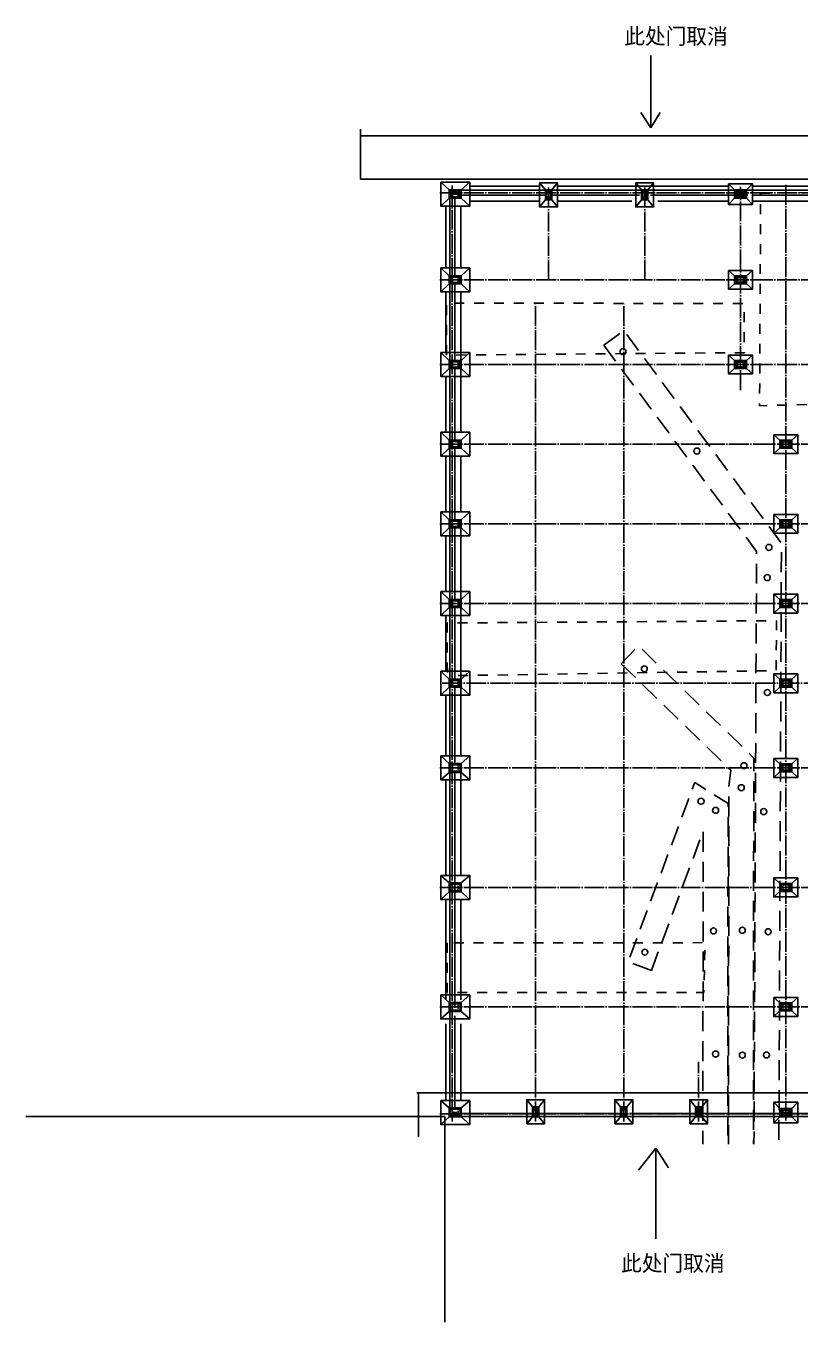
# Model space of a CAD drawing. Extents: x 69728788 to 150676229, y 15322671 to 43663798.
# Drawn here: x 75321055 to 75398821, y 21084271 to 21214413 of the extents above; entities that cross this region are included whole.
import ezdxf

# ---------------------------------------------------------------- set-up
doc = ezdxf.new("R2010")
doc.units = 0
doc.header["$LTSCALE"] = 1000
doc.header["$MEASUREMENT"] = 0
for name, pattern in [('DOTE', [2.42, 2, -0.2, 0.02, -0.2]), ('X5', [3, 2, -1]), ('X6', [2, 1, -1])]:
    doc.linetypes.add(name, pattern=pattern)
doc.layers.get('0').update_dxf_attribs({"linetype": 'CONTINUOUS'})
for name, color, linetype in [('DLSS', 4, 'CONTINUOUS'), ('DOTE', 251, 'DOTE'), ('JMD', 6, 'CONTINUOUS'), ('WALL', 4, 'CONTINUOUS'), ('基础', 2, 'CONTINUOUS'), ('基础堆坡线', 97, 'CONTINUOUS'), ('填充8#', 8, 'CONTINUOUS'), ('底图', 251, 'CONTINUOUS'), ('柱', 2, 'CONTINUOUS'), ('钢柱', 3, 'CONTINUOUS')]:
    doc.layers.add(name, color=color, linetype=linetype)

msp = doc.modelspace()

# ---------------------------------------------------------------- linework, layer by layer
at = {"color": 7}
for p, q in [((75383842.8, 21211435.1), (75383842.8, 21204181.1)), ((75383842.8, 21204181.1), (75382814.7, 21205724)), ((75383842.8, 21204181.1), (75384756.5, 21205724)), ((75384336.9, 21101733.2), (75382588.6, 21099518.7)), ((75384336.9, 21101733.2), (75384336.9, 21092635.3)), ((75384336.9, 21101733.2), (75385619, 21099751.8))]:
    msp.add_line(p, q, dxfattribs=at)
at = {"color": 1}
for p, q in [((75354671.3, 21204052.1), (75354671.3, 21199028.1)), ((75479851.3, 21203377.9), (75354671.3, 21203377.9)), ((75354671.3, 21199028.1), (75479851.3, 21199028.1)), ((75360326.8, 21107281.2), (75468512.4, 21107281.2)), ((75360489.9, 21102875.4), (75360489.9, 21107281.2)), ((75363132.1, 21104916.6), (75321054.6, 21104916.6)), ((75363132.1, 21104916.6), (75363132.1, 21084271.2))]:
    msp.add_line(p, q, dxfattribs=at)
at = {"layer": 'DLSS', "linetype": 'X6', "flags": 128}
for points, elevation in [([(75411498.6, 21176790.9), (75394751.5, 21176262.7), (75394858.1, 21197616.8), (75405546, 21197753.9)], 364.1), ([(75363286.7, 21181361.1), (75363290.9, 21186577.9), (75393191.7, 21186542.7), (75393223.4, 21181605.1), (75363286.7, 21181361.1)], -297.6), ([(75363387, 21149501.2), (75363381.9, 21154465.2), (75396464.8, 21154691.4), (75396403.9, 21149682.4), (75363688.3, 21149166)], 2904.2), ([(75363382.1, 21122348.6), (75363382.1, 21117361.7), (75389148.4, 21117361.7), (75389271.3, 21122366.5), (75363382.1, 21122348.6)], 2811.7)]:
    msp.add_lwpolyline(points, dxfattribs=dict(at, elevation=elevation))
at = {"layer": 'DOTE'}
for p, q in [((75362632.1, 21197666.6), (75472632.1, 21197666.6)), ((75363882.1, 21104416.6), (75363882.1, 21198416.6)), ((75373557.1, 21188916.6), (75373557.1, 21198416.6)), ((75383232.1, 21188916.6), (75383232.1, 21198416.6)), ((75392831.7, 21177852.6), (75392831.7, 21198249.6)), ((75397381.7, 21104499.6), (75397381.7, 21198499.6)), ((75362632.1, 21188916.6), (75472632.1, 21188916.6)), ((75372257.1, 21104416.6), (75372257.1, 21186567.3)), ((75381132.1, 21104416.6), (75381132.1, 21186556.9)), ((75362632.1, 21180416.6), (75472632.1, 21180416.6)), ((75362632.1, 21172416.6), (75472632.1, 21172416.6)), ((75362632.1, 21164416.6), (75472632.1, 21164416.6)), ((75362632.1, 21156416.6), (75472632.1, 21156416.6)), ((75362882.1, 21148416.6), (75472632.1, 21148416.6)), ((75362632.1, 21139916.6), (75472607.1, 21139916.6)), ((75362632.1, 21127916.6), (75472632.1, 21127916.6)), ((75362632.1, 21115916.6), (75472632.1, 21115916.6)), ((75388632.1, 21104416.6), (75388632.1, 21110416.6)), ((75362632.1, 21105166.6), (75472632.1, 21105166.6))]:
    msp.add_line(p, q, dxfattribs=at)
at = {"layer": 'JMD', "linetype": 'X5', "flags": 128}
for points, elevation in [([(75379103.5, 21182347.6), (75381112.1, 21183836.1), (75396947.5, 21162468.7), (75396688.6, 21102129.6)], 10297.1), ([(75379103.5, 21182347.6), (75394443.9, 21161648.1), (75394188.6, 21102140.4)], 10297.1), ([(75380843.9, 21150377.6), (75382585.8, 21152170.9), (75394184.6, 21140904.9), (75394163.3, 21137850.4), (75394128.1, 21102136.3)], 10340.2), ([(75380843.9, 21150377.6), (75391865.2, 21139672.5), (75391663.4, 21138002.1), (75391628.1, 21102138.8)], 10340.2), ([(75383882.2, 21119579.8), (75381539.2, 21120451.6), (75388232.1, 21138439.1), (75391588, 21136345.6), (75391554.3, 21102138.8)], 10375.4), ([(75383882.2, 21119579.8), (75389085.3, 21133563.2), (75389054.3, 21102141.3)], 10375.4)]:
    msp.add_lwpolyline(points, dxfattribs=dict(at, elevation=elevation))
at = {"layer": 'WALL'}
for p, q in [((75364732.1, 21197916.6), (75437132.1, 21197916.6)), ((75365632.1, 21198316.6), (75372657.1, 21198316.6)), ((75374457.1, 21198316.6), (75379282.1, 21198316.6)), ((75379282.1, 21198316.6), (75391631.7, 21198316.6)), ((75394031.7, 21198316.6), (75405631.7, 21198316.6)), ((75363232.1, 21190116.6), (75363232.1, 21196316.6)), ((75363632.1, 21105716.6), (75363632.1, 21197116.6)), ((75364132.1, 21189266.6), (75364132.1, 21197166.6)), ((75364732.1, 21190116.6), (75364732.1, 21196316.6)), ((75364782.1, 21197416.6), (75373282.1, 21197416.6)), ((75365632.1, 21196816.6), (75372657.1, 21196816.6)), ((75373832.1, 21197416.6), (75378657.1, 21197416.6)), ((75374457.1, 21196816.6), (75379282.1, 21196816.6)), ((75378657.1, 21197416.6), (75382682.1, 21197416.6)), ((75379282.1, 21196816.6), (75381932.1, 21196816.6)), ((75383782.1, 21197416.6), (75393556.7, 21197416.6)), ((75384532.1, 21196816.6), (75391631.7, 21196816.6)), ((75394031.7, 21196816.6), (75405631.7, 21196816.6)), ((75394106.7, 21197416.6), (75406256.7, 21197416.6)), ((75364132.1, 21180766.6), (75364132.1, 21188566.6)), ((75363232.1, 21181616.6), (75363232.1, 21187716.6)), ((75364732.1, 21180766.6), (75364732.1, 21187716.6)), ((75364132.1, 21172766.6), (75364132.1, 21180066.6)), ((75364732.1, 21173616.6), (75364732.1, 21180066.6)), ((75363232.1, 21173616.6), (75363232.1, 21179216.6)), ((75364132.1, 21164766.6), (75364132.1, 21172066.6)), ((75363232.1, 21165616.6), (75363232.1, 21171216.6)), ((75364732.1, 21165616.6), (75364732.1, 21171216.6)), ((75364132.1, 21156766.6), (75364132.1, 21164066.6)), ((75364732.1, 21156766.6), (75364732.1, 21164066.6)), ((75363232.1, 21157616.6), (75363232.1, 21163216.6)), ((75364132.1, 21148766.6), (75364132.1, 21156066.6)), ((75364732.1, 21148766.6), (75364732.1, 21156066.6)), ((75363232.1, 21149616.6), (75363232.1, 21155216.6)), ((75364132.1, 21140316.6), (75364132.1, 21148066.6)), ((75364732.1, 21141116.6), (75364732.1, 21148066.6)), ((75363232.1, 21141116.6), (75363232.1, 21147216.6)), ((75364132.1, 21128316.6), (75364132.1, 21139516.6)), ((75364732.1, 21129116.6), (75364732.1, 21139516.6)), ((75363232.1, 21129116.6), (75363232.1, 21138716.6)), ((75364132.1, 21115816.6), (75364132.1, 21129466.6)), ((75363232.1, 21122716.6), (75363232.1, 21126716.6)), ((75364732.1, 21122716.6), (75364732.1, 21126716.6)), ((75363232.1, 21116616.6), (75363232.1, 21122716.6)), ((75364732.1, 21116616.6), (75364732.1, 21122716.6)), ((75363232.1, 21111116.6), (75363232.1, 21114216.6)), ((75364132.1, 21110016.6), (75364132.1, 21115016.6)), ((75364732.1, 21111116.6), (75364732.1, 21114216.6)), ((75363232.1, 21106516.6), (75363232.1, 21111116.6)), ((75364732.1, 21106516.6), (75364732.1, 21111116.6)), ((75364132.1, 21105766.6), (75364132.1, 21110016.6)), ((75364732.1, 21105216.6), (75371982.1, 21105216.6)), ((75372532.1, 21105216.6), (75376557.1, 21105216.6)), ((75376557.1, 21105216.6), (75380582.1, 21105216.6)), ((75381682.1, 21105216.6), (75397056.7, 21105216.6)), ((75397606.7, 21105216.6), (75405356.7, 21105216.6)), ((75364732.1, 21104916.6), (75468962.1, 21104916.6))]:
    msp.add_line(p, q, dxfattribs=at)
at = {"layer": '基础'}
for points in [[(75362732.1, 21198716.6), (75365632.1, 21198716.6), (75365632.1, 21196316.6), (75362732.1, 21196316.6)], [(75372657.1, 21198641.6), (75374457.1, 21198641.6), (75374457.1, 21196241.6), (75372657.1, 21196241.6)], [(75382307.1, 21198641.6), (75384107.1, 21198641.6), (75384107.1, 21196241.6), (75382307.1, 21196241.6)], [(75391631.7, 21198566.6), (75394031.7, 21198566.6), (75394031.7, 21196466.6), (75391631.7, 21196466.6)], [(75362732.1, 21190116.6), (75365632.1, 21190116.6), (75365632.1, 21187716.6), (75362732.1, 21187716.6)], [(75391631.7, 21189866.6), (75394031.7, 21189866.6), (75394031.7, 21187966.6), (75391631.7, 21187966.6)], [(75362732.1, 21181616.6), (75365632.1, 21181616.6), (75365632.1, 21179216.6), (75362732.1, 21179216.6)], [(75391631.7, 21181366.6), (75394031.7, 21181366.6), (75394031.7, 21179466.6), (75391631.7, 21179466.6)], [(75362732.1, 21173616.6), (75365632.1, 21173616.6), (75365632.1, 21171216.6), (75362732.1, 21171216.6)], [(75396181.7, 21173366.6), (75398581.7, 21173366.6), (75398581.7, 21171466.6), (75396181.7, 21171466.6)], [(75362732.1, 21165616.6), (75365632.1, 21165616.6), (75365632.1, 21163216.6), (75362732.1, 21163216.6)], [(75396181.7, 21165366.6), (75398581.7, 21165366.6), (75398581.7, 21163466.6), (75396181.7, 21163466.6)], [(75362732.1, 21157616.6), (75365632.1, 21157616.6), (75365632.1, 21155216.6), (75362732.1, 21155216.6)], [(75396181.7, 21157366.6), (75398581.7, 21157366.6), (75398581.7, 21155466.6), (75396181.7, 21155466.6)], [(75362732.1, 21149616.6), (75365632.1, 21149616.6), (75365632.1, 21147216.6), (75362732.1, 21147216.6)], [(75396181.7, 21149366.6), (75398581.7, 21149366.6), (75398581.7, 21147466.6), (75396181.7, 21147466.6)], [(75362732.1, 21141116.6), (75365632.1, 21141116.6), (75365632.1, 21138716.6), (75362732.1, 21138716.6)], [(75396181.7, 21140866.6), (75398581.7, 21140866.6), (75398581.7, 21138966.6), (75396181.7, 21138966.6)], [(75362732.1, 21129116.6), (75365632.1, 21129116.6), (75365632.1, 21126716.6), (75362732.1, 21126716.6)], [(75396181.7, 21128866.6), (75398581.7, 21128866.6), (75398581.7, 21126966.6), (75396181.7, 21126966.6)], [(75362732.1, 21117116.6), (75365632.1, 21117116.6), (75365632.1, 21114716.6), (75362732.1, 21114716.6)], [(75396181.7, 21116866.6), (75398581.7, 21116866.6), (75398581.7, 21114966.6), (75396181.7, 21114966.6)], [(75362732.1, 21106516.6), (75365632.1, 21106516.6), (75365632.1, 21104116.6), (75362732.1, 21104116.6)], [(75371357.1, 21104191.6), (75373157.1, 21104191.6), (75373157.1, 21106591.6), (75371357.1, 21106591.6)], [(75380207.1, 21104191.6), (75382007.1, 21104191.6), (75382007.1, 21106591.6), (75380207.1, 21106591.6)], [(75387732.4, 21104191.6), (75389532.4, 21104191.6), (75389532.4, 21106591.6), (75387732.4, 21106591.6)], [(75396181.7, 21106366.6), (75398581.7, 21106366.6), (75398581.7, 21104266.6), (75396181.7, 21104266.6)]]:
    msp.add_lwpolyline(points, close=True, dxfattribs=at)
at = {"layer": '基础堆坡线'}
for p, q in [((75363582.1, 21197966.6), (75362732.1, 21198716.6)), ((75364782.1, 21197966.6), (75365632.1, 21198716.6)), ((75373232.1, 21197966.6), (75372657.1, 21198641.6)), ((75373878.7, 21197966.6), (75374457.1, 21198641.6)), ((75382882.1, 21197966.6), (75382307.1, 21198641.6)), ((75383528.7, 21197966.6), (75384107.1, 21198641.6)), ((75392231.7, 21197966.6), (75391631.7, 21198566.6)), ((75393431.7, 21197966.6), (75394031.7, 21198566.6)), ((75363582.1, 21197116.6), (75362732.1, 21196316.6)), ((75364782.1, 21197116.6), (75365632.1, 21196316.6)), ((75373232.1, 21196941.6), (75372657.1, 21196241.6)), ((75373882.1, 21196941.6), (75374457.1, 21196241.6)), ((75382882.1, 21196941.6), (75382307.1, 21196241.6)), ((75383532.1, 21196941.6), (75384107.1, 21196241.6)), ((75392231.7, 21197116.6), (75391631.7, 21196466.6)), ((75393431.7, 21197116.6), (75394031.7, 21196466.6)), ((75363582.1, 21189316.6), (75362732.1, 21190116.6)), ((75364782.1, 21189316.6), (75365632.1, 21190116.6)), ((75392231.7, 21189316.6), (75391631.7, 21189866.6)), ((75393431.7, 21189316.6), (75394031.7, 21189866.6)), ((75363582.1, 21188516.6), (75362732.1, 21187716.6)), ((75364782.1, 21188516.6), (75365632.1, 21187716.6)), ((75392231.7, 21188516.6), (75391631.7, 21187966.6)), ((75393431.7, 21188516.6), (75394031.7, 21187966.6)), ((75363582.1, 21180816.6), (75362732.1, 21181616.6)), ((75364782.1, 21180816.6), (75365632.1, 21181616.6)), ((75392231.7, 21180816.6), (75391631.7, 21181366.6)), ((75393431.7, 21180816.6), (75394031.7, 21181366.6)), ((75363582.1, 21180016.6), (75362732.1, 21179216.6)), ((75364782.1, 21180016.6), (75365632.1, 21179216.6)), ((75392231.7, 21180016.6), (75391631.7, 21179466.6)), ((75393431.7, 21180016.6), (75394031.7, 21179466.6)), ((75363582.1, 21172816.6), (75362732.1, 21173616.6)), ((75364782.1, 21172816.6), (75365632.1, 21173616.6)), ((75396781.7, 21172816.6), (75396181.7, 21173366.6)), ((75397981.7, 21172816.6), (75398581.7, 21173366.6)), ((75363582.1, 21172016.6), (75362732.1, 21171216.6)), ((75364782.1, 21172016.6), (75365632.1, 21171216.6)), ((75396781.7, 21172016.6), (75396181.7, 21171466.6)), ((75397981.7, 21172016.6), (75398581.7, 21171466.6)), ((75363582.1, 21164816.6), (75362732.1, 21165616.6)), ((75364782.1, 21164816.6), (75365632.1, 21165616.6)), ((75396781.7, 21164816.6), (75396181.7, 21165366.6)), ((75397981.7, 21164816.6), (75398581.7, 21165366.6)), ((75363582.1, 21164016.6), (75362732.1, 21163216.6)), ((75364782.1, 21164016.6), (75365632.1, 21163216.6)), ((75396781.7, 21164016.6), (75396181.7, 21163466.6)), ((75397981.7, 21164016.6), (75398581.7, 21163466.6)), ((75363582.1, 21156816.6), (75362732.1, 21157616.6)), ((75364782.1, 21156816.6), (75365632.1, 21157616.6)), ((75396781.7, 21156816.6), (75396181.7, 21157366.6)), ((75397981.7, 21156816.6), (75398581.7, 21157366.6)), ((75363582.1, 21156016.6), (75362732.1, 21155216.6)), ((75364782.1, 21156016.6), (75365632.1, 21155216.6)), ((75396781.7, 21156016.6), (75396181.7, 21155466.6)), ((75397981.7, 21156016.6), (75398581.7, 21155466.6)), ((75363582.1, 21148816.6), (75362732.1, 21149616.6)), ((75364782.1, 21148816.6), (75365632.1, 21149616.6)), ((75396781.7, 21148816.6), (75396181.7, 21149366.6)), ((75397981.7, 21148816.6), (75398581.7, 21149366.6)), ((75363582.1, 21148016.6), (75362732.1, 21147216.6)), ((75364782.1, 21148016.6), (75365632.1, 21147216.6)), ((75396781.7, 21148016.6), (75396181.7, 21147466.6)), ((75397981.7, 21148016.6), (75398581.7, 21147466.6)), ((75363582.1, 21140366.6), (75362732.1, 21141116.6)), ((75364782.1, 21140366.6), (75365632.1, 21141116.6)), ((75396781.7, 21140316.6), (75396181.7, 21140866.6)), ((75397981.7, 21140316.6), (75398581.7, 21140866.6)), ((75363582.1, 21139466.6), (75362732.1, 21138716.6)), ((75364782.1, 21139466.6), (75365632.1, 21138716.6)), ((75396781.7, 21139516.6), (75396181.7, 21138966.6)), ((75397981.7, 21139516.6), (75398581.7, 21138966.6)), ((75363582.1, 21128366.6), (75362732.1, 21129116.6)), ((75364782.1, 21128366.6), (75365632.1, 21129116.6)), ((75396781.7, 21128316.6), (75396181.7, 21128866.6)), ((75397981.7, 21128316.6), (75398581.7, 21128866.6)), ((75363582.1, 21127466.6), (75362732.1, 21126716.6)), ((75364782.1, 21127466.6), (75365632.1, 21126716.6)), ((75396781.7, 21127516.6), (75396181.7, 21126966.6)), ((75397981.7, 21127516.6), (75398581.7, 21126966.6)), ((75363582.1, 21116366.6), (75362732.1, 21117116.6)), ((75364782.1, 21116366.6), (75365632.1, 21117116.6)), ((75396781.7, 21116316.6), (75396181.7, 21116866.6)), ((75397981.7, 21116316.6), (75398581.7, 21116866.6)), ((75363582.1, 21115466.6), (75362732.1, 21114716.6)), ((75364782.1, 21115466.6), (75365632.1, 21114716.6)), ((75396781.7, 21115516.6), (75396181.7, 21114966.6)), ((75397981.7, 21115516.6), (75398581.7, 21114966.6)), ((75363582.1, 21105766.6), (75362732.1, 21106516.6)), ((75364782.1, 21105766.6), (75365632.1, 21106516.6)), ((75371932.1, 21105891.6), (75371357.1, 21106591.6)), ((75372582.1, 21105891.6), (75373157.1, 21106591.6)), ((75380782.1, 21105891.6), (75380207.1, 21106591.6)), ((75381432.1, 21105891.6), (75382007.1, 21106591.6)), ((75388307.4, 21105891.6), (75387732.4, 21106591.6)), ((75388957.4, 21105891.6), (75389532.4, 21106591.6)), ((75396781.7, 21105716.6), (75396181.7, 21106366.6)), ((75397981.7, 21105716.6), (75398581.7, 21106366.6)), ((75363582.1, 21104866.6), (75362732.1, 21104116.6)), ((75364782.1, 21104866.6), (75365632.1, 21104116.6)), ((75371932.1, 21104866.6), (75371357.1, 21104191.6)), ((75372578.7, 21104866.6), (75373157.1, 21104191.6)), ((75380782.1, 21104866.6), (75380207.1, 21104191.6)), ((75381428.7, 21104866.6), (75382007.1, 21104191.6)), ((75388307.4, 21104866.6), (75387732.4, 21104191.6)), ((75388954.1, 21104866.6), (75389532.4, 21104191.6)), ((75396781.7, 21104866.6), (75396181.7, 21104266.6)), ((75397981.7, 21104866.6), (75398581.7, 21104266.6))]:
    msp.add_line(p, q, dxfattribs=at)
for points in [[(75363582.1, 21197116.6), (75364182.1, 21197116.6), (75364782.1, 21197116.6), (75364782.1, 21197516.6), (75364782.1, 21197966.6), (75364182.1, 21197966.6), (75363582.1, 21197966.6)], [(75373232.1, 21196941.6), (75373232.1, 21197441.6), (75373232.1, 21197966.6), (75373557.1, 21197966.6), (75373882.1, 21197966.6), (75373882.1, 21197441.6), (75373882.1, 21196941.6)], [(75382882.1, 21196941.6), (75382882.1, 21197441.6), (75382882.1, 21197966.6), (75383207.1, 21197966.6), (75383532.1, 21197966.6), (75383532.1, 21197441.6), (75383532.1, 21196941.6)], [(75392231.7, 21197116.6), (75392831.7, 21197116.6), (75393431.7, 21197116.6), (75393431.7, 21197516.6), (75393431.7, 21197966.6), (75392831.7, 21197966.6), (75392231.7, 21197966.6)], [(75363582.1, 21188516.6), (75364182.1, 21188516.6), (75364782.1, 21188516.6), (75364782.1, 21188916.6), (75364782.1, 21189316.6), (75364182.1, 21189316.6), (75363582.1, 21189316.6)], [(75392231.7, 21188516.6), (75392831.7, 21188516.6), (75393431.7, 21188516.6), (75393431.7, 21188916.6), (75393431.7, 21189316.6), (75392831.7, 21189316.6), (75392231.7, 21189316.6)], [(75363582.1, 21180016.6), (75364182.1, 21180016.6), (75364782.1, 21180016.6), (75364782.1, 21180416.6), (75364782.1, 21180816.6), (75364182.1, 21180816.6), (75363582.1, 21180816.6)], [(75392231.7, 21180016.6), (75392831.7, 21180016.6), (75393431.7, 21180016.6), (75393431.7, 21180416.6), (75393431.7, 21180816.6), (75392831.7, 21180816.6), (75392231.7, 21180816.6)], [(75363582.1, 21172016.6), (75364182.1, 21172016.6), (75364782.1, 21172016.6), (75364782.1, 21172416.6), (75364782.1, 21172816.6), (75364182.1, 21172816.6), (75363582.1, 21172816.6)], [(75396781.7, 21172016.6), (75397381.7, 21172016.6), (75397981.7, 21172016.6), (75397981.7, 21172416.6), (75397981.7, 21172816.6), (75397381.7, 21172816.6), (75396781.7, 21172816.6)], [(75363582.1, 21164016.6), (75364182.1, 21164016.6), (75364782.1, 21164016.6), (75364782.1, 21164416.6), (75364782.1, 21164816.6), (75364182.1, 21164816.6), (75363582.1, 21164816.6)], [(75396781.7, 21164016.6), (75397381.7, 21164016.6), (75397981.7, 21164016.6), (75397981.7, 21164416.6), (75397981.7, 21164816.6), (75397381.7, 21164816.6), (75396781.7, 21164816.6)], [(75363582.1, 21156016.6), (75364182.1, 21156016.6), (75364782.1, 21156016.6), (75364782.1, 21156416.6), (75364782.1, 21156816.6), (75364182.1, 21156816.6), (75363582.1, 21156816.6)], [(75396781.7, 21156016.6), (75397381.7, 21156016.6), (75397981.7, 21156016.6), (75397981.7, 21156416.6), (75397981.7, 21156816.6), (75397381.7, 21156816.6), (75396781.7, 21156816.6)], [(75363582.1, 21148016.6), (75364182.1, 21148016.6), (75364782.1, 21148016.6), (75364782.1, 21148416.6), (75364782.1, 21148816.6), (75364182.1, 21148816.6), (75363582.1, 21148816.6)], [(75396781.7, 21148016.6), (75397381.7, 21148016.6), (75397981.7, 21148016.6), (75397981.7, 21148416.6), (75397981.7, 21148816.6), (75397381.7, 21148816.6), (75396781.7, 21148816.6)], [(75363582.1, 21139466.6), (75364182.1, 21139466.6), (75364782.1, 21139466.6), (75364782.1, 21139916.6), (75364782.1, 21140366.6), (75364182.1, 21140366.6), (75363582.1, 21140366.6)], [(75396781.7, 21139516.6), (75397381.7, 21139516.6), (75397981.7, 21139516.6), (75397981.7, 21139916.6), (75397981.7, 21140316.6), (75397381.7, 21140316.6), (75396781.7, 21140316.6)], [(75363582.1, 21127466.6), (75364182.1, 21127466.6), (75364782.1, 21127466.6), (75364782.1, 21127916.6), (75364782.1, 21128366.6), (75364182.1, 21128366.6), (75363582.1, 21128366.6)], [(75396781.7, 21127516.6), (75397381.7, 21127516.6), (75397981.7, 21127516.6), (75397981.7, 21127916.6), (75397981.7, 21128316.6), (75397381.7, 21128316.6), (75396781.7, 21128316.6)], [(75363582.1, 21115466.6), (75364182.1, 21115466.6), (75364782.1, 21115466.6), (75364782.1, 21115916.6), (75364782.1, 21116366.6), (75364182.1, 21116366.6), (75363582.1, 21116366.6)], [(75396781.7, 21115516.6), (75397381.7, 21115516.6), (75397981.7, 21115516.6), (75397981.7, 21115916.6), (75397981.7, 21116316.6), (75397381.7, 21116316.6), (75396781.7, 21116316.6)], [(75363582.1, 21104866.6), (75364182.1, 21104866.6), (75364782.1, 21104866.6), (75364782.1, 21105316.6), (75364782.1, 21105766.6), (75364182.1, 21105766.6), (75363582.1, 21105766.6)], [(75371932.1, 21105891.6), (75371932.1, 21105391.6), (75371932.1, 21104866.6), (75372257.1, 21104866.6), (75372582.1, 21104866.6), (75372582.1, 21105391.6), (75372582.1, 21105891.6)], [(75380782.1, 21105891.6), (75380782.1, 21105391.6), (75380782.1, 21104866.6), (75381107.1, 21104866.6), (75381432.1, 21104866.6), (75381432.1, 21105391.6), (75381432.1, 21105891.6)], [(75388307.4, 21105891.6), (75388307.4, 21105391.6), (75388307.4, 21104866.6), (75388632.4, 21104866.6), (75388957.4, 21104866.6), (75388957.4, 21105391.6), (75388957.4, 21105891.6)], [(75396781.7, 21104866.6), (75397381.7, 21104866.6), (75397981.7, 21104866.6), (75397981.7, 21105316.6), (75397981.7, 21105716.6), (75397381.7, 21105716.6), (75396781.7, 21105716.6)]]:
    msp.add_lwpolyline(points, close=True, dxfattribs=at)
at = {"layer": '填充8#'}
for points in [[(75363712.1, 21197246.6), (75364182.1, 21197246.6), (75364652.1, 21197246.6), (75364652.1, 21197516.6), (75364652.1, 21197786.6), (75364182.1, 21197786.6), (75363712.1, 21197786.6), (75363712.1, 21197246.6)], [(75373357.1, 21197096.6), (75373357.1, 21197441.6), (75373357.1, 21197786.6), (75373557.1, 21197786.6), (75373757.1, 21197786.6), (75373757.1, 21197441.6), (75373757.1, 21197096.6), (75373357.1, 21197096.6)], [(75383007.1, 21197096.6), (75383007.1, 21197441.6), (75383007.1, 21197786.6), (75383207.1, 21197786.6), (75383407.1, 21197786.6), (75383407.1, 21197441.6), (75383407.1, 21197096.6), (75383007.1, 21197096.6)], [(75392391.7, 21197286.6), (75392831.7, 21197286.6), (75393271.7, 21197286.6), (75393271.7, 21197516.6), (75393271.7, 21197746.6), (75392831.7, 21197746.6), (75392391.7, 21197746.6), (75392391.7, 21197286.6)], [(75363712.1, 21188646.6), (75364182.1, 21188646.6), (75364652.1, 21188646.6), (75364652.1, 21188916.6), (75364652.1, 21189186.6), (75364182.1, 21189186.6), (75363712.1, 21189186.6), (75363712.1, 21188646.6)], [(75392391.7, 21188686.6), (75392831.7, 21188686.6), (75393271.7, 21188686.6), (75393271.7, 21188916.6), (75393271.7, 21189146.6), (75392831.7, 21189146.6), (75392391.7, 21189146.6), (75392391.7, 21188686.6)], [(75363712.1, 21180146.6), (75364182.1, 21180146.6), (75364652.1, 21180146.6), (75364652.1, 21180416.6), (75364652.1, 21180686.6), (75364182.1, 21180686.6), (75363712.1, 21180686.6), (75363712.1, 21180146.6)], [(75392391.7, 21180186.6), (75392831.7, 21180186.6), (75393271.7, 21180186.6), (75393271.7, 21180416.6), (75393271.7, 21180646.6), (75392831.7, 21180646.6), (75392391.7, 21180646.6), (75392391.7, 21180186.6)], [(75363712.1, 21172146.6), (75364182.1, 21172146.6), (75364652.1, 21172146.6), (75364652.1, 21172416.6), (75364652.1, 21172686.6), (75364182.1, 21172686.6), (75363712.1, 21172686.6), (75363712.1, 21172146.6)], [(75396941.7, 21172186.6), (75397381.7, 21172186.6), (75397821.7, 21172186.6), (75397821.7, 21172416.6), (75397821.7, 21172646.6), (75397381.7, 21172646.6), (75396941.7, 21172646.6), (75396941.7, 21172186.6)], [(75363712.1, 21164146.6), (75364182.1, 21164146.6), (75364652.1, 21164146.6), (75364652.1, 21164416.6), (75364652.1, 21164686.6), (75364182.1, 21164686.6), (75363712.1, 21164686.6), (75363712.1, 21164146.6)], [(75396941.7, 21164186.6), (75397381.7, 21164186.6), (75397821.7, 21164186.6), (75397821.7, 21164416.6), (75397821.7, 21164646.6), (75397381.7, 21164646.6), (75396941.7, 21164646.6), (75396941.7, 21164186.6)], [(75363712.1, 21156146.6), (75364182.1, 21156146.6), (75364652.1, 21156146.6), (75364652.1, 21156416.6), (75364652.1, 21156686.6), (75364182.1, 21156686.6), (75363712.1, 21156686.6), (75363712.1, 21156146.6)], [(75396941.7, 21156186.6), (75397381.7, 21156186.6), (75397821.7, 21156186.6), (75397821.7, 21156416.6), (75397821.7, 21156646.6), (75397381.7, 21156646.6), (75396941.7, 21156646.6), (75396941.7, 21156186.6)], [(75363712.1, 21148146.6), (75364182.1, 21148146.6), (75364652.1, 21148146.6), (75364652.1, 21148416.6), (75364652.1, 21148686.6), (75364182.1, 21148686.6), (75363712.1, 21148686.6), (75363712.1, 21148146.6)], [(75396941.7, 21148186.6), (75397381.7, 21148186.6), (75397821.7, 21148186.6), (75397821.7, 21148416.6), (75397821.7, 21148646.6), (75397381.7, 21148646.6), (75396941.7, 21148646.6), (75396941.7, 21148186.6)], [(75363677.1, 21139596.6), (75364182.1, 21139596.6), (75364687.1, 21139596.6), (75364687.1, 21139916.6), (75364687.1, 21140236.6), (75364182.1, 21140236.6), (75363677.1, 21140236.6), (75363677.1, 21139596.6)], [(75396931.7, 21139671.6), (75397381.7, 21139671.6), (75397831.7, 21139671.6), (75397831.7, 21139916.6), (75397831.7, 21140161.6), (75397381.7, 21140161.6), (75396931.7, 21140161.6), (75396931.7, 21139671.6)], [(75363677.1, 21127596.6), (75364182.1, 21127596.6), (75364687.1, 21127596.6), (75364687.1, 21127916.6), (75364687.1, 21128236.6), (75364182.1, 21128236.6), (75363677.1, 21128236.6), (75363677.1, 21127596.6)], [(75396931.7, 21127671.6), (75397381.7, 21127671.6), (75397831.7, 21127671.6), (75397831.7, 21127916.6), (75397831.7, 21128161.6), (75397381.7, 21128161.6), (75396931.7, 21128161.6), (75396931.7, 21127671.6)], [(75363677.1, 21115596.6), (75364182.1, 21115596.6), (75364687.1, 21115596.6), (75364687.1, 21115916.6), (75364687.1, 21116236.6), (75364182.1, 21116236.6), (75363677.1, 21116236.6), (75363677.1, 21115596.6)], [(75396931.7, 21115671.6), (75397381.7, 21115671.6), (75397831.7, 21115671.6), (75397831.7, 21115916.6), (75397831.7, 21116161.6), (75397381.7, 21116161.6), (75396931.7, 21116161.6), (75396931.7, 21115671.6)], [(75363677.1, 21104996.6), (75364182.1, 21104996.6), (75364687.1, 21104996.6), (75364687.1, 21105316.6), (75364687.1, 21105636.6), (75364182.1, 21105636.6), (75363677.1, 21105636.6), (75363677.1, 21104996.6)], [(75372057.1, 21105736.6), (75372057.1, 21105391.6), (75372057.1, 21105046.6), (75372257.1, 21105046.6), (75372457.1, 21105046.6), (75372457.1, 21105391.6), (75372457.1, 21105736.6), (75372057.1, 21105736.6)], [(75380907.1, 21105736.6), (75380907.1, 21105391.6), (75380907.1, 21105046.6), (75381107.1, 21105046.6), (75381307.1, 21105046.6), (75381307.1, 21105391.6), (75381307.1, 21105736.6), (75380907.1, 21105736.6)], [(75388432.4, 21105736.6), (75388432.4, 21105391.6), (75388432.4, 21105046.6), (75388632.4, 21105046.6), (75388832.4, 21105046.6), (75388832.4, 21105391.6), (75388832.4, 21105736.6), (75388432.4, 21105736.6)], [(75396931.7, 21105071.6), (75397381.7, 21105071.6), (75397831.7, 21105071.6), (75397831.7, 21105316.6), (75397831.7, 21105561.6), (75397381.7, 21105561.6), (75396931.7, 21105561.6), (75396931.7, 21105071.6)]]:
    msp.add_lwpolyline(points, dxfattribs=at)
at = {"layer": '底图', "linetype": 'Continuous'}
for centre in [(75381032.6, 21181709.1, 10297.1), (75388454.9, 21171724.7, 9926.4), (75395695.7, 21162058.4, 10229.3), (75395521, 21159016.9, 10372.8), (75383174.8, 21149856.2, 10340.2), (75395535, 21147485.3, 10540.2), (75393180.5, 21140137.6, 10328.3), (75392913.4, 21137926.3, 10413.7), (75388869.7, 21136568.1, 10350.5), (75390337.4, 21135652.5, 10276.1), (75395169.6, 21135527.5, 10132.4), (75390126.2, 21123540.4, 10093.7), (75393019.1, 21123610.3), (75395618.2, 21123467.3, 9926), (75383229.1, 21121409.1, 10375.4), (75390337.6, 21111188.6, 9270.7), (75393020.4, 21111077.7), (75395447.4, 21111086.8, 12058.1)]:
    msp.add_circle(centre, 300, dxfattribs=at)
at = {"layer": '柱'}
for points in [[(75363632.1, 21197166.6), (75364182.1, 21197166.6), (75364732.1, 21197166.6), (75364732.1, 21197516.6), (75364732.1, 21197916.6), (75364182.1, 21197916.6), (75363632.1, 21197916.6)], [(75373282.1, 21196991.6), (75373282.1, 21197441.6), (75373282.1, 21197916.6), (75373557.1, 21197916.6), (75373832.1, 21197916.6), (75373832.1, 21197441.6), (75373832.1, 21196991.6)], [(75382932.1, 21196991.6), (75382932.1, 21197441.6), (75382932.1, 21197916.6), (75383207.1, 21197916.6), (75383482.1, 21197916.6), (75383482.1, 21197441.6), (75383482.1, 21196991.6)], [(75392281.7, 21197166.6), (75392831.7, 21197166.6), (75393381.7, 21197166.6), (75393381.7, 21197516.6), (75393381.7, 21197916.6), (75392831.7, 21197916.6), (75392281.7, 21197916.6)], [(75363632.1, 21188566.6), (75364182.1, 21188566.6), (75364732.1, 21188566.6), (75364732.1, 21188916.6), (75364732.1, 21189266.6), (75364182.1, 21189266.6), (75363632.1, 21189266.6)], [(75392281.7, 21188566.6), (75392831.7, 21188566.6), (75393381.7, 21188566.6), (75393381.7, 21188916.6), (75393381.7, 21189266.6), (75392831.7, 21189266.6), (75392281.7, 21189266.6)], [(75363632.1, 21180066.6), (75364182.1, 21180066.6), (75364732.1, 21180066.6), (75364732.1, 21180416.6), (75364732.1, 21180766.6), (75364182.1, 21180766.6), (75363632.1, 21180766.6)], [(75392281.7, 21180066.6), (75392831.7, 21180066.6), (75393381.7, 21180066.6), (75393381.7, 21180416.6), (75393381.7, 21180766.6), (75392831.7, 21180766.6), (75392281.7, 21180766.6)], [(75363632.1, 21172066.6), (75364182.1, 21172066.6), (75364732.1, 21172066.6), (75364732.1, 21172416.6), (75364732.1, 21172766.6), (75364182.1, 21172766.6), (75363632.1, 21172766.6)], [(75396831.7, 21172066.6), (75397381.7, 21172066.6), (75397931.7, 21172066.6), (75397931.7, 21172416.6), (75397931.7, 21172766.6), (75397381.7, 21172766.6), (75396831.7, 21172766.6)], [(75363632.1, 21164066.6), (75364182.1, 21164066.6), (75364732.1, 21164066.6), (75364732.1, 21164416.6), (75364732.1, 21164766.6), (75364182.1, 21164766.6), (75363632.1, 21164766.6)], [(75396831.7, 21164066.6), (75397381.7, 21164066.6), (75397931.7, 21164066.6), (75397931.7, 21164416.6), (75397931.7, 21164766.6), (75397381.7, 21164766.6), (75396831.7, 21164766.6)], [(75363632.1, 21156066.6), (75364182.1, 21156066.6), (75364732.1, 21156066.6), (75364732.1, 21156416.6), (75364732.1, 21156766.6), (75364182.1, 21156766.6), (75363632.1, 21156766.6)], [(75396831.7, 21156066.6), (75397381.7, 21156066.6), (75397931.7, 21156066.6), (75397931.7, 21156416.6), (75397931.7, 21156766.6), (75397381.7, 21156766.6), (75396831.7, 21156766.6)], [(75363632.1, 21148066.6), (75364182.1, 21148066.6), (75364732.1, 21148066.6), (75364732.1, 21148416.6), (75364732.1, 21148766.6), (75364182.1, 21148766.6), (75363632.1, 21148766.6)], [(75396831.7, 21148066.6), (75397381.7, 21148066.6), (75397931.7, 21148066.6), (75397931.7, 21148416.6), (75397931.7, 21148766.6), (75397381.7, 21148766.6), (75396831.7, 21148766.6)], [(75363632.1, 21139516.6), (75364182.1, 21139516.6), (75364732.1, 21139516.6), (75364732.1, 21139916.6), (75364732.1, 21140316.6), (75364182.1, 21140316.6), (75363632.1, 21140316.6)], [(75396831.7, 21139566.6), (75397381.7, 21139566.6), (75397931.7, 21139566.6), (75397931.7, 21139916.6), (75397931.7, 21140266.6), (75397381.7, 21140266.6), (75396831.7, 21140266.6)], [(75363632.1, 21127516.6), (75364182.1, 21127516.6), (75364732.1, 21127516.6), (75364732.1, 21127916.6), (75364732.1, 21128316.6), (75364182.1, 21128316.6), (75363632.1, 21128316.6)], [(75396831.7, 21127566.6), (75397381.7, 21127566.6), (75397931.7, 21127566.6), (75397931.7, 21127916.6), (75397931.7, 21128266.6), (75397381.7, 21128266.6), (75396831.7, 21128266.6)], [(75363632.1, 21115516.6), (75364182.1, 21115516.6), (75364732.1, 21115516.6), (75364732.1, 21115916.6), (75364732.1, 21116316.6), (75364182.1, 21116316.6), (75363632.1, 21116316.6)], [(75396831.7, 21115566.6), (75397381.7, 21115566.6), (75397931.7, 21115566.6), (75397931.7, 21115916.6), (75397931.7, 21116266.6), (75397381.7, 21116266.6), (75396831.7, 21116266.6)], [(75363632.1, 21104916.6), (75364182.1, 21104916.6), (75364732.1, 21104916.6), (75364732.1, 21105316.6), (75364732.1, 21105716.6), (75364182.1, 21105716.6), (75363632.1, 21105716.6)], [(75371982.1, 21105841.6), (75371982.1, 21105391.6), (75371982.1, 21104916.6), (75372257.1, 21104916.6), (75372532.1, 21104916.6), (75372532.1, 21105391.6), (75372532.1, 21105841.6)], [(75380832.1, 21105841.6), (75380832.1, 21105391.6), (75380832.1, 21104916.6), (75381107.1, 21104916.6), (75381382.1, 21104916.6), (75381382.1, 21105391.6), (75381382.1, 21105841.6)], [(75388357.4, 21105841.6), (75388357.4, 21105391.6), (75388357.4, 21104916.6), (75388632.4, 21104916.6), (75388907.4, 21104916.6), (75388907.4, 21105391.6), (75388907.4, 21105841.6)], [(75396831.7, 21104916.6), (75397381.7, 21104916.6), (75397931.7, 21104916.6), (75397931.7, 21105316.6), (75397931.7, 21105666.6), (75397381.7, 21105666.6), (75396831.7, 21105666.6)]]:
    msp.add_lwpolyline(points, close=True, dxfattribs=at)
at = {"layer": '钢柱'}
for points in [[(75363882.1, 21197666.6), (75363882.1, 21197366.6), (75363894.1, 21197366.6), (75363894.1, 21197512.6), (75364470.1, 21197512.6), (75364470.1, 21197366.6), (75364482.1, 21197366.6), (75364482.1, 21197666.6), (75364470.1, 21197666.6), (75364470.1, 21197520.6), (75363894.1, 21197520.6), (75363894.1, 21197666.6)], [(75373432.1, 21197216.6), (75373682.1, 21197216.6), (75373682.1, 21197226.6), (75373560.1, 21197226.6), (75373560.1, 21197656.6), (75373682.1, 21197656.6), (75373682.1, 21197666.6), (75373432.1, 21197666.6), (75373432.1, 21197656.6), (75373554.1, 21197656.6), (75373554.1, 21197226.6), (75373432.1, 21197226.6)], [(75383082.1, 21197216.6), (75383332.1, 21197216.6), (75383332.1, 21197226.6), (75383210.1, 21197226.6), (75383210.1, 21197656.6), (75383332.1, 21197656.6), (75383332.1, 21197666.6), (75383082.1, 21197666.6), (75383082.1, 21197656.6), (75383204.1, 21197656.6), (75383204.1, 21197226.6), (75383082.1, 21197226.6)], [(75392531.7, 21197641.6), (75392531.7, 21197391.6), (75392543.7, 21197391.6), (75392543.7, 21197512.6), (75393119.7, 21197512.6), (75393119.7, 21197391.6), (75393131.7, 21197391.6), (75393131.7, 21197641.6), (75393119.7, 21197641.6), (75393119.7, 21197520.6), (75392543.7, 21197520.6), (75392543.7, 21197641.6)], [(75363882.1, 21189066.6), (75363882.1, 21188766.6), (75363894.1, 21188766.6), (75363894.1, 21188912.6), (75364470.1, 21188912.6), (75364470.1, 21188766.6), (75364482.1, 21188766.6), (75364482.1, 21189066.6), (75364470.1, 21189066.6), (75364470.1, 21188920.6), (75363894.1, 21188920.6), (75363894.1, 21189066.6)], [(75392531.7, 21189041.6), (75392531.7, 21188791.6), (75392543.7, 21188791.6), (75392543.7, 21188912.6), (75393119.7, 21188912.6), (75393119.7, 21188791.6), (75393131.7, 21188791.6), (75393131.7, 21189041.6), (75393119.7, 21189041.6), (75393119.7, 21188920.6), (75392543.7, 21188920.6), (75392543.7, 21189041.6)], [(75363882.1, 21180566.6), (75363882.1, 21180266.6), (75363894.1, 21180266.6), (75363894.1, 21180412.6), (75364470.1, 21180412.6), (75364470.1, 21180266.6), (75364482.1, 21180266.6), (75364482.1, 21180566.6), (75364470.1, 21180566.6), (75364470.1, 21180420.6), (75363894.1, 21180420.6), (75363894.1, 21180566.6)], [(75392531.7, 21180541.6), (75392531.7, 21180291.6), (75392543.7, 21180291.6), (75392543.7, 21180412.6), (75393119.7, 21180412.6), (75393119.7, 21180291.6), (75393131.7, 21180291.6), (75393131.7, 21180541.6), (75393119.7, 21180541.6), (75393119.7, 21180420.6), (75392543.7, 21180420.6), (75392543.7, 21180541.6)], [(75363882.1, 21172566.6), (75363882.1, 21172266.6), (75363894.1, 21172266.6), (75363894.1, 21172412.6), (75364470.1, 21172412.6), (75364470.1, 21172266.6), (75364482.1, 21172266.6), (75364482.1, 21172566.6), (75364470.1, 21172566.6), (75364470.1, 21172420.6), (75363894.1, 21172420.6), (75363894.1, 21172566.6)], [(75397081.7, 21172541.6), (75397081.7, 21172291.6), (75397093.7, 21172291.6), (75397093.7, 21172412.6), (75397669.7, 21172412.6), (75397669.7, 21172291.6), (75397681.7, 21172291.6), (75397681.7, 21172541.6), (75397669.7, 21172541.6), (75397669.7, 21172420.6), (75397093.7, 21172420.6), (75397093.7, 21172541.6)], [(75363882.1, 21164566.6), (75363882.1, 21164266.6), (75363894.1, 21164266.6), (75363894.1, 21164412.6), (75364470.1, 21164412.6), (75364470.1, 21164266.6), (75364482.1, 21164266.6), (75364482.1, 21164566.6), (75364470.1, 21164566.6), (75364470.1, 21164420.6), (75363894.1, 21164420.6), (75363894.1, 21164566.6)], [(75397081.7, 21164541.6), (75397081.7, 21164291.6), (75397093.7, 21164291.6), (75397093.7, 21164412.6), (75397669.7, 21164412.6), (75397669.7, 21164291.6), (75397681.7, 21164291.6), (75397681.7, 21164541.6), (75397669.7, 21164541.6), (75397669.7, 21164420.6), (75397093.7, 21164420.6), (75397093.7, 21164541.6)], [(75363882.1, 21156566.6), (75363882.1, 21156266.6), (75363894.1, 21156266.6), (75363894.1, 21156412.6), (75364470.1, 21156412.6), (75364470.1, 21156266.6), (75364482.1, 21156266.6), (75364482.1, 21156566.6), (75364470.1, 21156566.6), (75364470.1, 21156420.6), (75363894.1, 21156420.6), (75363894.1, 21156566.6)], [(75397081.7, 21156541.6), (75397081.7, 21156291.6), (75397093.7, 21156291.6), (75397093.7, 21156412.6), (75397669.7, 21156412.6), (75397669.7, 21156291.6), (75397681.7, 21156291.6), (75397681.7, 21156541.6), (75397669.7, 21156541.6), (75397669.7, 21156420.6), (75397093.7, 21156420.6), (75397093.7, 21156541.6)], [(75363882.1, 21148566.6), (75363882.1, 21148266.6), (75363894.1, 21148266.6), (75363894.1, 21148412.6), (75364470.1, 21148412.6), (75364470.1, 21148266.6), (75364482.1, 21148266.6), (75364482.1, 21148566.6), (75364470.1, 21148566.6), (75364470.1, 21148420.6), (75363894.1, 21148420.6), (75363894.1, 21148566.6)], [(75397081.7, 21148541.6), (75397081.7, 21148291.6), (75397093.7, 21148291.6), (75397093.7, 21148412.6), (75397669.7, 21148412.6), (75397669.7, 21148291.6), (75397681.7, 21148291.6), (75397681.7, 21148541.6), (75397669.7, 21148541.6), (75397669.7, 21148420.6), (75397093.7, 21148420.6), (75397093.7, 21148541.6)], [(75363882.1, 21140066.6), (75363882.1, 21139766.6), (75363894.1, 21139766.6), (75363894.1, 21139912.6), (75364470.1, 21139912.6), (75364470.1, 21139766.6), (75364482.1, 21139766.6), (75364482.1, 21140066.6), (75364470.1, 21140066.6), (75364470.1, 21139920.6), (75363894.1, 21139920.6), (75363894.1, 21140066.6)], [(75397081.7, 21140041.6), (75397081.7, 21139791.6), (75397093.7, 21139791.6), (75397093.7, 21139912.6), (75397669.7, 21139912.6), (75397669.7, 21139791.6), (75397681.7, 21139791.6), (75397681.7, 21140041.6), (75397669.7, 21140041.6), (75397669.7, 21139920.6), (75397093.7, 21139920.6), (75397093.7, 21140041.6)], [(75363882.1, 21128066.6), (75363882.1, 21127766.6), (75363894.1, 21127766.6), (75363894.1, 21127912.6), (75364470.1, 21127912.6), (75364470.1, 21127766.6), (75364482.1, 21127766.6), (75364482.1, 21128066.6), (75364470.1, 21128066.6), (75364470.1, 21127920.6), (75363894.1, 21127920.6), (75363894.1, 21128066.6)], [(75397081.7, 21128041.6), (75397081.7, 21127791.6), (75397093.7, 21127791.6), (75397093.7, 21127912.6), (75397669.7, 21127912.6), (75397669.7, 21127791.6), (75397681.7, 21127791.6), (75397681.7, 21128041.6), (75397669.7, 21128041.6), (75397669.7, 21127920.6), (75397093.7, 21127920.6), (75397093.7, 21128041.6)], [(75363882.1, 21116066.6), (75363882.1, 21115766.6), (75363894.1, 21115766.6), (75363894.1, 21115912.6), (75364470.1, 21115912.6), (75364470.1, 21115766.6), (75364482.1, 21115766.6), (75364482.1, 21116066.6), (75364470.1, 21116066.6), (75364470.1, 21115920.6), (75363894.1, 21115920.6), (75363894.1, 21116066.6)], [(75397081.7, 21116041.6), (75397081.7, 21115791.6), (75397093.7, 21115791.6), (75397093.7, 21115912.6), (75397669.7, 21115912.6), (75397669.7, 21115791.6), (75397681.7, 21115791.6), (75397681.7, 21116041.6), (75397669.7, 21116041.6), (75397669.7, 21115920.6), (75397093.7, 21115920.6), (75397093.7, 21116041.6)], [(75363882.1, 21105466.6), (75363882.1, 21105166.6), (75363894.1, 21105166.6), (75363894.1, 21105312.6), (75364470.1, 21105312.6), (75364470.1, 21105166.6), (75364482.1, 21105166.6), (75364482.1, 21105466.6), (75364470.1, 21105466.6), (75364470.1, 21105320.6), (75363894.1, 21105320.6), (75363894.1, 21105466.6)], [(75372132.1, 21105616.6), (75372382.1, 21105616.6), (75372382.1, 21105606.6), (75372260.1, 21105606.6), (75372260.1, 21105176.6), (75372382.1, 21105176.6), (75372382.1, 21105166.6), (75372132.1, 21105166.6), (75372132.1, 21105176.6), (75372254.1, 21105176.6), (75372254.1, 21105606.6), (75372132.1, 21105606.6)], [(75380982.1, 21105616.6), (75381232.1, 21105616.6), (75381232.1, 21105606.6), (75381110.1, 21105606.6), (75381110.1, 21105176.6), (75381232.1, 21105176.6), (75381232.1, 21105166.6), (75380982.1, 21105166.6), (75380982.1, 21105176.6), (75381104.1, 21105176.6), (75381104.1, 21105606.6), (75380982.1, 21105606.6)], [(75388507.4, 21105616.6), (75388757.4, 21105616.6), (75388757.4, 21105606.6), (75388635.4, 21105606.6), (75388635.4, 21105176.6), (75388757.4, 21105176.6), (75388757.4, 21105166.6), (75388507.4, 21105166.6), (75388507.4, 21105176.6), (75388629.4, 21105176.6), (75388629.4, 21105606.6), (75388507.4, 21105606.6)], [(75397081.7, 21105441.6), (75397081.7, 21105191.6), (75397093.7, 21105191.6), (75397093.7, 21105312.6), (75397669.7, 21105312.6), (75397669.7, 21105191.6), (75397681.7, 21105191.6), (75397681.7, 21105441.6), (75397669.7, 21105441.6), (75397669.7, 21105320.6), (75397093.7, 21105320.6), (75397093.7, 21105441.6)]]:
    msp.add_lwpolyline(points, close=True, dxfattribs=at)

# ---------------------------------------------------------------- texts
at = {"color": 1}
for p in [(75381158.5, 21212577.3), (75380840.3, 21089378.5)]:
    msp.add_text('此处门取消', height=1600, dxfattribs=at).set_placement(p)

doc.saveas('drawing.dxf')
